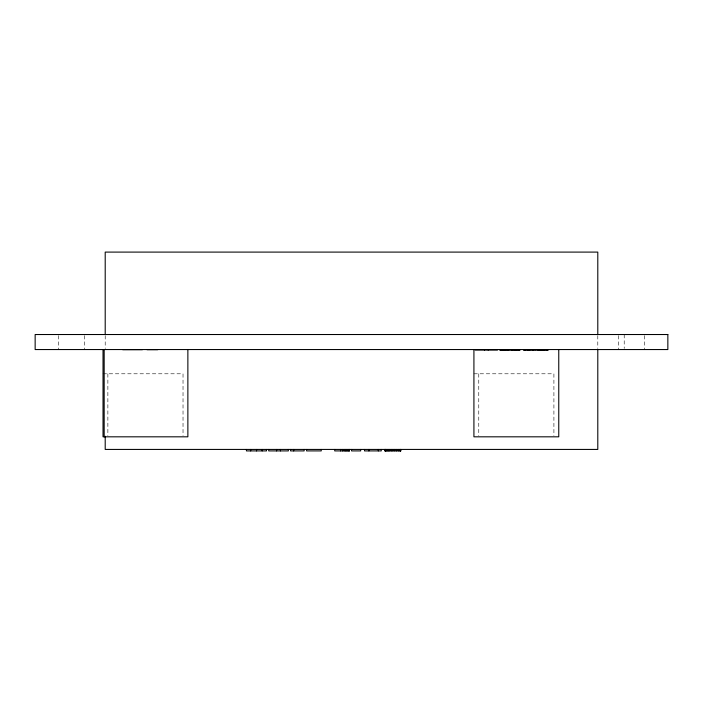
<?xml version="1.0" encoding="UTF-8"?>
<svg xmlns="http://www.w3.org/2000/svg" width="703" height="703" viewBox="0 0 703 703"><rect width="100%" height="100%" fill="white"/><g stroke="black" fill="none" stroke-linecap="round" stroke-linejoin="round"><path stroke-width="0.53" stroke-dasharray="3.52 2.64" d="M103.025 373.794L183.026 373.794L183.026 435.728M473.919 373.794L553.911 373.794L553.911 435.728M644.581 335.595L644.581 349.549M624.211 334.523L624.211 348.477M618.394 335.595L618.394 349.549M597.796 335.595L597.796 348.477M478.769 373.794L478.769 435.728M107.875 373.794L107.875 435.728M105.204 335.595L105.204 348.477M84.606 335.595L84.606 349.549M58.419 335.595L58.419 349.549"/><path stroke-width="1.05" d="M122.674 349.699L142.454 349.699M146.989 349.699L157.727 349.699M597.796 334.523L597.796 252.096L105.204 252.096L105.204 334.523M597.796 349.549L597.796 449.428L105.204 449.428L105.204 436.255M558.762 349.549L558.762 436.818L473.919 436.818L473.919 349.549M548.094 349.549L548.094 350.032L523.63 350.032L523.63 349.549M547.883 349.549L547.883 350.032M547.242 349.549L547.233 350.032M546.187 349.549L546.205 350.032M544.271 349.549L544.271 350.032M544.122 349.549L544.122 350.032M543.683 349.549L543.7 350.032M543.015 349.549L543.015 350.032M542.98 349.549L542.971 350.032M540.923 349.549L540.923 350.032M540.748 349.549L540.765 350.032M538.542 349.549L538.542 350.032M537.681 349.549L537.733 350.032M535.853 349.549L535.871 350.032M534.034 349.549L534.016 350.032M533.278 349.549L533.278 350.032M532.373 349.549L532.399 350.032M530.932 349.549L530.967 350.032M529.737 349.549L529.728 350.032M528.735 349.549L528.77 350.032M528.05 349.549L528.023 350.032M527.61 349.549L527.601 350.032M527.461 349.549L527.461 350.032M526.96 349.549L526.96 350.032M525.528 349.549L525.554 350.032M524.508 349.549L524.482 350.032M523.849 349.549L523.849 350.032M519.939 349.549L519.939 350.032L499.93 350.032L499.93 349.549M519.789 349.549L519.789 350.032M519.341 349.549L519.341 350.032M518.533 349.549L518.533 350.032M517.294 349.549L517.294 350.032M516.257 349.549L516.257 350.032M516.02 349.549L516.02 350.032M515.879 349.549L515.879 350.032M515.659 349.549L515.659 350.032M515.071 349.549L515.071 350.032M514.192 349.549L514.192 350.032M513.049 349.549L513.049 350.032M512.223 349.549L512.223 350.032M511.635 349.549L511.635 350.032M509.939 349.549L509.939 350.032M508.313 349.549L508.313 350.032M507.592 349.549L507.592 350.032M506.872 349.549L506.872 350.032M505.685 349.549L505.685 350.032M505.642 349.549L505.642 350.032M504.798 349.549L504.798 350.032M504.218 349.549L504.218 350.032M503.998 349.549L503.998 350.032M503.858 349.549L503.858 350.032M503.603 349.549L503.603 350.032M502.566 349.549L502.566 350.032M501.318 349.549L501.318 350.032M500.51 349.549L500.51 350.032M500.079 349.549L500.079 350.032M497.478 349.549L497.478 350.032L475.219 350.032L475.219 349.549M488.19 349.549L488.19 350.032M484.508 349.549L484.508 350.032M400.772 449.428L400.772 450.904L384.84 450.904L384.84 449.428M400.631 449.428L400.631 450.904M400.49 449.428L400.49 450.904M399.858 449.428L399.858 450.904M398.293 449.428L398.293 450.904M396.606 449.428L396.606 450.904M394.805 449.428L394.805 450.904M392.889 449.428L392.889 450.904M391.246 449.428L391.246 450.904M389.752 449.428L389.752 450.904M388.408 449.428L388.408 450.904M387.23 449.428L387.23 450.904M386.255 449.428L386.255 450.904M385.56 449.428L385.56 450.904M385.411 449.428L385.411 450.904M385.147 449.428L385.147 450.904L385.007 449.428M381.246 449.428L381.246 450.904L364.497 450.904L364.497 449.428M378.337 449.428L378.337 450.904M368.917 449.428L368.917 450.904M360.665 449.428L360.665 450.904L351.57 450.904L351.57 449.428M349.514 449.428L349.514 450.904L334.725 450.904L334.725 449.428M349.373 449.428L349.329 450.904M348.776 449.428L348.776 450.904M347.888 449.428L347.888 450.904M346.728 449.428L346.728 450.904M345.524 449.428L345.524 450.904M344.145 449.428L344.145 450.904M342.537 449.428L342.537 450.904M340.612 449.428L340.612 450.904M321.236 449.428L321.236 450.904L306.596 450.904L306.596 449.428M304.135 449.428L304.135 450.904L290.567 450.904L290.567 449.428M293.678 449.428L293.678 450.904M288.344 449.428L288.344 450.904L268.722 450.904L268.722 449.428M280.453 449.428L280.453 450.904M276.613 449.428L276.613 450.904M266.499 449.428L266.499 450.904L246.437 450.904L246.437 449.428M262.175 449.428L262.175 450.904M256.533 449.428L256.533 450.904M250.681 449.428L250.681 450.904M187.868 349.549L187.868 436.818L103.025 436.818L103.025 349.549M104.167 349.549L104.167 436.818M667.85 334.523L35.15 334.523L35.15 349.549L667.85 349.549L667.85 334.523M544.79 350.032L544.79 349.549L544.772 350.032M542.004 350.032L542.004 349.549L541.987 350.032M539.359 350.032L539.359 349.549L539.306 350.032"/></g></svg>
